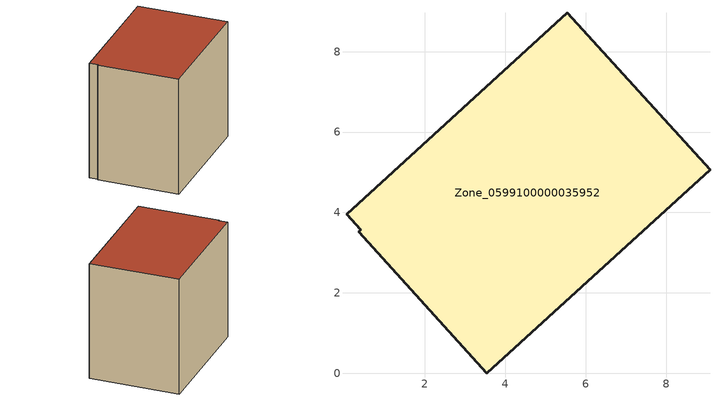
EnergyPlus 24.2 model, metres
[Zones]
Zone_0599100000035952
 floor ground (C_G): 0.41,3.57 0.05,3.95 5.54,8.97 9.09,5.06 3.54,0 0.36,3.52 z0
 wall outside (C_F): 9.09,5.06 5.54,8.97 0.05,3.95 0.41,3.57 0.36,3.52 3.54,0 9.09,5.06 z0:7
 roof outside (C_R): 0.05,3.95 0.41,3.57 0.36,3.52 3.54,0 9.09,5.06 5.54,8.97 z7
[BUILDING]
Pand.0599100000035952: North Axis=0; Terrain=City; Loads Convergence Tolerance Value=0.04; Temperature Convergence Tolerance Value=0.4; Solar Distribution=FullExterior; Maximum Number of Warmup Days=25; Minimum Number of Warmup Days=1
[Site:Location]
Rotterdam.The.Hague.AP_ZH_NLD Design_Conditions: Latitude=51.96; Longitude=4.45; Time Zone=1; Elevation=-4.5
[SITE:GROUNDTEMPERATURE:BUILDINGSURFACE]
18, 18, 18, 18, 18, 18, 18, 18, 18, 18, 18, 18
[MATERIAL] Thermal Absorptance=0.9; Solar Absorptance=0.7; Visible Absorptance=0.7
Name | Roughness | Thickness | Conductivity | Density | Specific Heat
G.TI.1946 | MediumSmooth | 0.15 | 1 | 540 | 1210
F.TI.1946 | Rough | 0.3 | 0.857143 | 1920 | 840
R.TI.1946 | MediumRough | 0.2 | 0.1 | 1500 | 1000
[CONSTRUCTION]
C_G: G.TI.1946
C_F: F.TI.1946
C_R: R.TI.1946
[ZONE]
Zone_0599100000035952: Type=1; Multiplier=1; Ceiling Height=Autocalculate; Volume=Autocalculate; Floor Area=autocalculate; Part of Total Floor Area=Yes
[ZONEINFILTRATION:DESIGNFLOWRATE]
Infil_Zone_0599100000035952: Zone or ZoneList or Space or SpaceList=Zone_0599100000035952; Schedule=AlwaysOn; Design Flow Rate Calculation Method=Flow/Area; Flow Rate per Floor Area=0.003; Constant Term Coefficient=1; Temperature Term Coefficient=0; Velocity Term Coefficient=0; Velocity Squared Term Coefficient=0
[HVACTEMPLATE:ZONE:IDEALLOADSAIRSYSTEM]
Zone_0599100000035952: Maximum Heating Supply Air Temperature=50; Minimum Cooling Supply Air Temperature=13; Maximum Heating Supply Air Humidity Ratio=0.0156; Minimum Cooling Supply Air Humidity Ratio=0.0077; Heating Limit=NoLimit; Cooling Limit=NoLimit; Dehumidification Control Type=ConstantSensibleHeatRatio; Cooling Sensible Heat Ratio=0.7; Dehumidification Setpoint=60; Humidification Control Type=None; Humidification Setpoint=30; Outdoor Air Method=None; Outdoor Air Flow Rate per Person=0.00944; Outdoor Air Flow Rate per Zone Floor Area=0; Outdoor Air Flow Rate per Zone=0; Demand Controlled Ventilation Type=None; Outdoor Air Economizer Type=NoEconomizer; Heat Recovery Type=None; Sensible Heat Recovery Effectiveness=0.7; Latent Heat Recovery Effectiveness=0.65
[ZONECONTROL:THERMOSTAT]
ThermostatControl_Zone_0599100000035952: Zone or ZoneList=Zone_0599100000035952; Control Type Schedule=DualSetpointControlType; Control 1=Thermostat_Zone_0599100000035952; Temperature Difference Between Cutout And Setpoint=0
[THERMOSTATSETPOINT:DUALSETPOINT]
Thermostat_Zone_0599100000035952: Heating Setpoint Temperature Schedule=HeatingSetpoint_Zone_0599100000035952; Cooling Setpoint Temperature Schedule=CoolingSetpoint_Zone_0599100000035952
[SCHEDULE:COMPACT]
HeatingSetpoint_Zone_0599100000035952: Through: 12/31, For: AllDays, Until: 24:00, 21
CoolingSetpoint_Zone_0599100000035952: Through: 12/31, For: AllDays, Until: 24:00, 24
DualSetpointControlType: Through: 12/31, For: AllDays, Until: 24:00, 4
AlwaysOn: Through: 12/31, For: AllDays, Until: 24:00, 1
